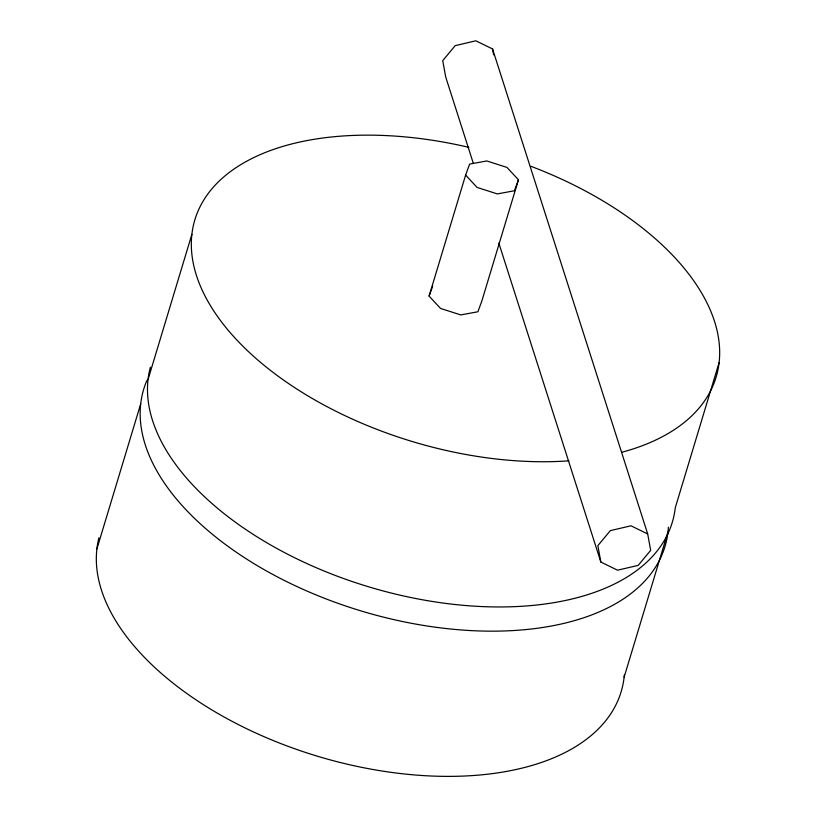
<?xml version="1.0" encoding="UTF-8"?>
<svg xmlns="http://www.w3.org/2000/svg" width="816" height="816" viewBox="0 0 816 816"><rect width="100%" height="100%" fill="white"/><g stroke="black" fill="none" stroke-linecap="round" stroke-linejoin="round"><path stroke-width="1.22" d="M96.88 549.005L140.729 403.777M148.033 379.583L191.872 234.365M429.083 296.096L465.62 175.083L469.628 164.118L486.764 160.946L506.981 167.433L518.446 179.775L481.909 300.798L477.901 311.763L460.775 314.925L440.548 308.438L429.083 296.096L432.694 286.232M624.128 677.168L667.967 531.95M719.12 362.528L675.271 507.746A272.238 149.461 16.8 0 1 383.469 591.029A272.238 149.461 16.8 0 1 150.409 367.169M518.446 179.775L514.437 190.75L497.311 193.912L477.085 187.425L465.62 175.083M498.851 243.158L600.851 562.04L617.559 570.2L638.204 565.366L650.678 550.341L647.69 533.95L492.558 48.96L475.84 40.8L455.195 45.645L442.721 60.659L445.72 77.051L473.249 163.139M647.69 533.95L630.972 525.79L610.337 530.635L597.853 545.649L600.851 562.04M492.558 48.96L493.629 54.815M624.362 674.801A272.238 149.461 16.8 0 1 335.498 761.287A272.238 149.461 16.8 0 1 98.93 537.815M668.375 527.187A272.238 149.461 16.8 0 1 370.27 613.612A272.238 149.461 16.8 0 1 146.849 380.582M530.9 166.301A272.238 149.461 16.8 0 1 714.622 321.667A272.238 149.461 16.8 0 1 621.823 452.258M568.946 460.836A272.238 149.461 16.8 0 1 196.411 275.349A272.238 149.461 16.8 0 1 468.874 147.359"/></g></svg>
